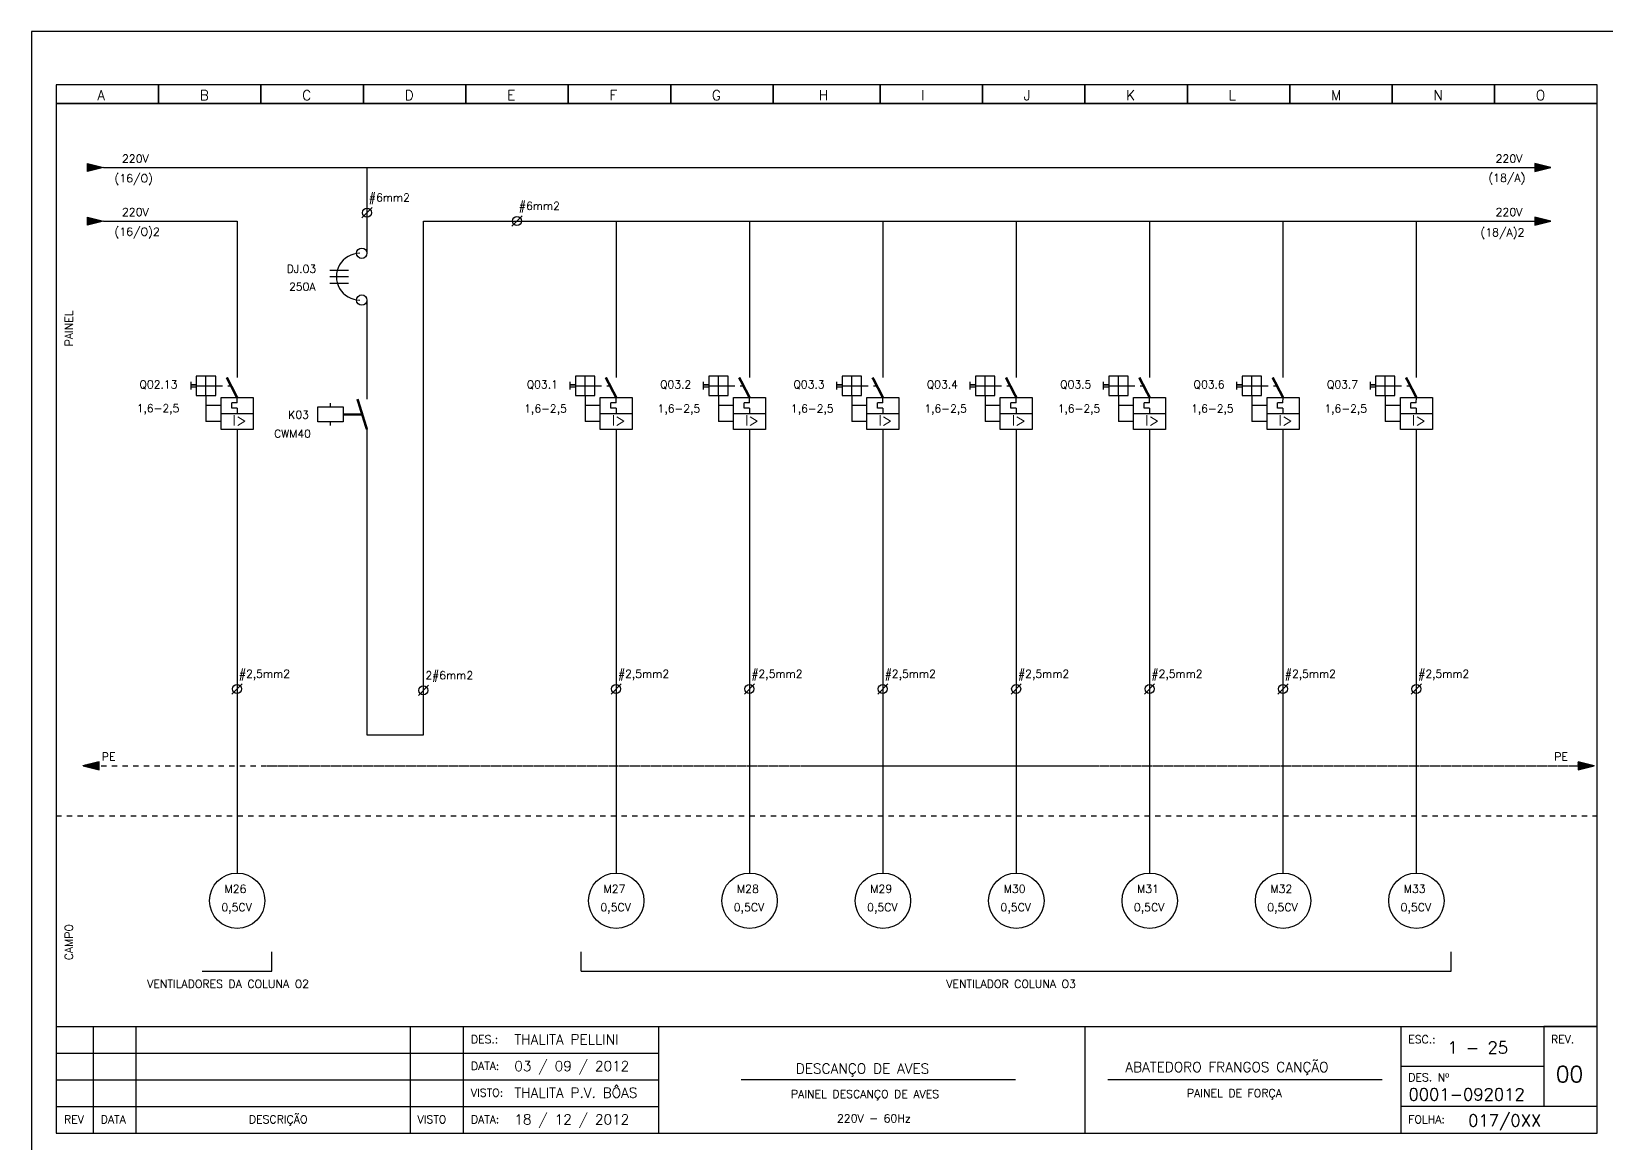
# Model space of a CAD drawing. Header units: millimetres. Extents: x 1974 to 2099, y 1386 to 1555.
# Drawn here: x 2039.73 to 2069.25, y 1533.85 to 1554.68 of the extents above; entities that cross this region are included whole.
import ezdxf

# ---------------------------------------------------------------- set-up
doc = ezdxf.new("R2010")
doc.units = ezdxf.units.MM
for name, pattern in [('DASHDOT2', [0.5, 0.25, -0.125, 0, -0.125]), ('DASHED', [0.75, 0.5, -0.25]), ('HIDDEN2', [0.1875, 0.125, -0.0625])]:
    doc.linetypes.add(name, pattern=pattern)
for name, color, linetype in [('1', 5, 'Continuous'), ('ALIMENTAÇÃO', 6, 'Continuous'), ('CONECTOR_SAK', 2, 'Continuous'), ('DISJUNTOR', 5, 'Continuous'), ('EQUIPAMENTOS', 5, 'Continuous'), ('MARGEM', 1, 'Continuous'), ('MOTORES', 5, 'Continuous'), ('PAINEL', 7, 'Continuous'), ('TERRA', 3, 'DASHED'), ('TEXTO', 4, 'Continuous'), ('TEXTO_2', 5, 'Continuous'), ('TIMBRE', 7, 'Continuous')]:
    doc.layers.add(name, color=color, linetype=linetype)
doc.styles.add('REGUA60', font='romans.shx', dxfattribs={"height": 2})
doc.styles.add('ROMANC', font='romanc.shx', dxfattribs={"height": 0.55})
doc.styles.add('ROMANS', font='romans.shx', dxfattribs={"height": 37})

msp = doc.modelspace()

# ---------------------------------------------------------------- hatches: boundary and pattern name
at = {"layer": 'EQUIPAMENTOS'}
for points in [[(2040.784, 1552.059), (2041.084, 1552.134), (2040.784, 1552.209)], [(2068.209, 1552.134), (2067.909, 1552.209), (2067.909, 1552.059)], [(2040.784, 1551.059), (2041.084, 1551.134), (2040.784, 1551.209)], [(2068.209, 1551.134), (2067.909, 1551.209), (2067.909, 1551.059)]]:
    msp.add_hatch(color=256, dxfattribs=at).paths.add_polyline_path(points)
at = {"layer": 'TERRA'}
h = msp.add_hatch(dxfattribs=at)
h.set_pattern_fill('ANSI31', color=256, scale=0.004, angle=180, style=0)
h.set_pattern_definition([(225, (2097.9511118, 1589.55084864), (0.0003535533906, -0.0003535533906), [])])
h.paths.add_polyline_path([(2040.697, 1540.931), (2040.997, 1540.931), (2040.997, 1541.006)])
h.paths.add_polyline_path([(2040.997, 1540.856), (2040.997, 1540.931), (2040.697, 1540.931)])
h = msp.add_hatch(dxfattribs=at)
h.set_pattern_fill('ANSI31', color=256, scale=0.004, style=0)
h.set_pattern_definition([(45, (2011.7673821, 1492.3112611), (-0.0003535533906, 0.0003535533906), [])])
h.paths.add_polyline_path([(2069.022, 1540.931), (2068.722, 1540.931), (2068.722, 1540.856)])
h.paths.add_polyline_path([(2068.722, 1541.006), (2068.722, 1540.931), (2069.022, 1540.931)])

# ---------------------------------------------------------------- linework, layer by layer
for p, q in [((2045.321, 1550.215), (2045.674, 1550.215)), ((2045.321, 1550.092), (2045.674, 1550.092)), ((2045.321, 1549.969), (2045.674, 1549.969)), ((2044.236, 1537.08), (2044.236, 1537.444)), ((2050.035, 1537.08), (2050.035, 1537.444)), ((2066.342, 1537.08), (2066.342, 1537.444)), ((2042.929, 1537.08), (2044.236, 1537.08)), ((2050.035, 1537.08), (2066.342, 1537.08)), ((2069.078, 1536.047), (2068.078, 1536.047))]:
    msp.add_line(p, q)
at = {"layer": '1'}
for p, q in [((2043.184, 1548.228), (2042.82, 1548.228)), ((2042.82, 1548.228), (2042.82, 1547.864)), ((2043.002, 1547.864), (2043.002, 1548.228)), ((2043.184, 1547.864), (2043.184, 1548.228)), ((2050.29, 1548.228), (2049.926, 1548.228)), ((2049.926, 1548.228), (2049.926, 1547.864)), ((2050.108, 1547.864), (2050.108, 1548.228)), ((2050.29, 1547.864), (2050.29, 1548.228)), ((2052.79, 1548.228), (2052.426, 1548.228)), ((2052.426, 1548.228), (2052.426, 1547.864)), ((2052.608, 1547.864), (2052.608, 1548.228)), ((2052.79, 1547.864), (2052.79, 1548.228)), ((2055.29, 1548.228), (2054.926, 1548.228)), ((2054.926, 1548.228), (2054.926, 1547.864)), ((2055.108, 1547.864), (2055.108, 1548.228)), ((2055.29, 1547.864), (2055.29, 1548.228)), ((2057.79, 1548.228), (2057.426, 1548.228)), ((2057.426, 1548.228), (2057.426, 1547.864)), ((2057.608, 1547.864), (2057.608, 1548.228)), ((2057.79, 1547.864), (2057.79, 1548.228)), ((2060.29, 1548.228), (2059.926, 1548.228)), ((2059.926, 1548.228), (2059.926, 1547.864)), ((2060.108, 1547.864), (2060.108, 1548.228)), ((2060.29, 1547.864), (2060.29, 1548.228)), ((2062.79, 1548.228), (2062.426, 1548.228)), ((2062.426, 1548.228), (2062.426, 1547.864)), ((2062.608, 1547.864), (2062.608, 1548.228)), ((2062.79, 1547.864), (2062.79, 1548.228)), ((2065.29, 1548.228), (2064.926, 1548.228)), ((2064.926, 1548.228), (2064.926, 1547.864)), ((2065.108, 1547.864), (2065.108, 1548.228)), ((2065.29, 1547.864), (2065.29, 1548.228)), ((2042.716, 1548.12), (2042.716, 1547.975)), ((2042.82, 1548.067), (2042.716, 1548.067)), ((2042.716, 1548.067), (2042.82, 1548.067)), ((2042.716, 1548.025), (2042.82, 1548.025)), ((2042.82, 1548.046), (2043.184, 1548.046)), ((2049.822, 1548.12), (2049.822, 1547.975)), ((2049.926, 1548.067), (2049.822, 1548.067)), ((2049.822, 1548.067), (2049.926, 1548.067)), ((2049.822, 1548.025), (2049.926, 1548.025)), ((2049.926, 1548.046), (2050.29, 1548.046)), ((2052.322, 1548.12), (2052.322, 1547.975)), ((2052.426, 1548.067), (2052.322, 1548.067)), ((2052.322, 1548.067), (2052.426, 1548.067)), ((2052.322, 1548.025), (2052.426, 1548.025)), ((2052.426, 1548.046), (2052.79, 1548.046)), ((2054.822, 1548.12), (2054.822, 1547.975)), ((2054.926, 1548.067), (2054.822, 1548.067)), ((2054.822, 1548.067), (2054.926, 1548.067)), ((2054.822, 1548.025), (2054.926, 1548.025)), ((2054.926, 1548.046), (2055.29, 1548.046)), ((2057.322, 1548.12), (2057.322, 1547.975)), ((2057.426, 1548.067), (2057.322, 1548.067)), ((2057.322, 1548.067), (2057.426, 1548.067)), ((2057.322, 1548.025), (2057.426, 1548.025)), ((2057.426, 1548.046), (2057.79, 1548.046)), ((2059.822, 1548.12), (2059.822, 1547.975)), ((2059.926, 1548.067), (2059.822, 1548.067)), ((2059.822, 1548.067), (2059.926, 1548.067)), ((2059.822, 1548.025), (2059.926, 1548.025)), ((2059.926, 1548.046), (2060.29, 1548.046)), ((2062.322, 1548.12), (2062.322, 1547.975)), ((2062.426, 1548.067), (2062.322, 1548.067)), ((2062.322, 1548.067), (2062.426, 1548.067)), ((2062.322, 1548.025), (2062.426, 1548.025)), ((2062.426, 1548.046), (2062.79, 1548.046)), ((2064.822, 1548.12), (2064.822, 1547.975)), ((2064.926, 1548.067), (2064.822, 1548.067)), ((2064.822, 1548.067), (2064.926, 1548.067)), ((2064.822, 1548.025), (2064.926, 1548.025)), ((2064.926, 1548.046), (2065.29, 1548.046)), ((2042.82, 1547.864), (2043.184, 1547.864)), ((2049.926, 1547.864), (2050.29, 1547.864)), ((2052.426, 1547.864), (2052.79, 1547.864)), ((2054.926, 1547.864), (2055.29, 1547.864)), ((2057.426, 1547.864), (2057.79, 1547.864)), ((2059.926, 1547.864), (2060.29, 1547.864)), ((2062.426, 1547.864), (2062.79, 1547.864)), ((2064.926, 1547.864), (2065.29, 1547.864))]:
    msp.add_line(p, q, dxfattribs=at)
at = {"layer": 'ALIMENTAÇÃO'}
for p, q in [((2046.019, 1552.134), (2046.019, 1551.206)), ((2046.019, 1551.206), (2046.019, 1550.53)), ((2041.084, 1551.134), (2043.584, 1551.134)), ((2047.078, 1541.511), (2047.078, 1551.134)), ((2047.078, 1551.134), (2068.209, 1551.134)), ((2046.019, 1549.66), (2046.019, 1547.798)), ((2046.019, 1547.229), (2046.019, 1541.511)), ((2046.019, 1541.511), (2047.078, 1541.511))]:
    msp.add_line(p, q, dxfattribs=at)
at = {"layer": 'ALIMENTAÇÃO', "color": 6}
for p, q in [((2043.584, 1551.134), (2043.584, 1548.203)), ((2050.689, 1551.134), (2050.69, 1548.203)), ((2053.189, 1551.134), (2053.19, 1548.203)), ((2055.689, 1551.134), (2055.69, 1548.203)), ((2058.189, 1551.134), (2058.19, 1548.203)), ((2060.689, 1551.134), (2060.69, 1548.203)), ((2063.189, 1551.134), (2063.19, 1548.203)), ((2065.689, 1551.134), (2065.69, 1548.203)), ((2043.584, 1547.229), (2043.584, 1538.921)), ((2050.689, 1547.229), (2050.689, 1538.921)), ((2053.189, 1547.229), (2053.189, 1538.921)), ((2055.689, 1547.229), (2055.689, 1538.921)), ((2058.189, 1547.229), (2058.189, 1538.921)), ((2060.689, 1547.229), (2060.689, 1538.921)), ((2063.189, 1547.229), (2063.189, 1538.921)), ((2065.689, 1547.229), (2065.689, 1538.921))]:
    msp.add_line(p, q, dxfattribs=at)
at = {"layer": 'CONECTOR_SAK'}
for p, q in [((2046.115, 1551.387), (2045.924, 1551.194)), ((2048.927, 1551.231), (2048.736, 1551.038)), ((2043.68, 1542.465), (2043.489, 1542.272)), ((2047.174, 1542.438), (2046.983, 1542.245)), ((2050.785, 1542.465), (2050.595, 1542.272)), ((2053.285, 1542.465), (2053.095, 1542.272)), ((2055.785, 1542.465), (2055.595, 1542.272)), ((2058.285, 1542.465), (2058.095, 1542.272)), ((2060.785, 1542.465), (2060.595, 1542.272)), ((2063.285, 1542.465), (2063.095, 1542.272)), ((2065.785, 1542.465), (2065.595, 1542.272))]:
    msp.add_line(p, q, dxfattribs=at)
for centre in [(2046.019, 1551.29), (2048.831, 1551.134), (2043.584, 1542.368), (2047.078, 1542.341), (2050.689, 1542.368), (2053.189, 1542.368), (2055.689, 1542.368), (2058.189, 1542.368), (2060.689, 1542.368), (2063.189, 1542.368), (2065.689, 1542.368)]:
    msp.add_circle(centre, 0.0846, dxfattribs=at)
at = {"layer": 'DISJUNTOR', "linetype": 'HIDDEN2'}
for p, q in [((2043.184, 1548.046), (2043.484, 1548.046)), ((2050.29, 1548.046), (2050.589, 1548.046)), ((2052.79, 1548.046), (2053.089, 1548.046)), ((2055.29, 1548.046), (2055.589, 1548.046)), ((2057.79, 1548.046), (2058.089, 1548.046)), ((2060.29, 1548.046), (2060.589, 1548.046)), ((2062.79, 1548.046), (2063.089, 1548.046)), ((2065.29, 1548.046), (2065.589, 1548.046))]:
    msp.add_line(p, q, dxfattribs=at)
at = {"layer": 'DISJUNTOR'}
for p, q in [((2043.002, 1547.864), (2043.002, 1547.377)), ((2043.284, 1547.677), (2043.002, 1547.677)), ((2043.585, 1547.729), (2043.485, 1547.729)), ((2043.485, 1547.629), (2043.485, 1547.729)), ((2043.585, 1547.629), (2043.485, 1547.629)), ((2043.585, 1547.729), (2043.585, 1547.829)), ((2043.585, 1547.629), (2043.585, 1547.529)), ((2050.108, 1547.864), (2050.108, 1547.377)), ((2050.389, 1547.677), (2050.108, 1547.677)), ((2050.69, 1547.729), (2050.59, 1547.729)), ((2050.59, 1547.629), (2050.59, 1547.729)), ((2050.69, 1547.629), (2050.59, 1547.629)), ((2050.69, 1547.729), (2050.691, 1547.829)), ((2050.69, 1547.629), (2050.69, 1547.529)), ((2052.608, 1547.864), (2052.608, 1547.377)), ((2052.889, 1547.677), (2052.608, 1547.677)), ((2053.19, 1547.729), (2053.09, 1547.729)), ((2053.09, 1547.629), (2053.09, 1547.729)), ((2053.19, 1547.629), (2053.09, 1547.629)), ((2053.19, 1547.729), (2053.191, 1547.829)), ((2053.19, 1547.629), (2053.19, 1547.529)), ((2055.108, 1547.864), (2055.108, 1547.377)), ((2055.389, 1547.677), (2055.108, 1547.677)), ((2055.69, 1547.729), (2055.59, 1547.729)), ((2055.59, 1547.629), (2055.59, 1547.729)), ((2055.69, 1547.629), (2055.59, 1547.629)), ((2055.69, 1547.729), (2055.691, 1547.829)), ((2055.69, 1547.629), (2055.69, 1547.529)), ((2057.608, 1547.864), (2057.608, 1547.377)), ((2057.889, 1547.677), (2057.608, 1547.677)), ((2058.19, 1547.729), (2058.09, 1547.729)), ((2058.09, 1547.629), (2058.09, 1547.729)), ((2058.19, 1547.629), (2058.09, 1547.629)), ((2058.19, 1547.729), (2058.191, 1547.829)), ((2058.19, 1547.629), (2058.19, 1547.529)), ((2060.108, 1547.864), (2060.108, 1547.377)), ((2060.389, 1547.677), (2060.108, 1547.677)), ((2060.69, 1547.729), (2060.59, 1547.729)), ((2060.59, 1547.629), (2060.59, 1547.729)), ((2060.69, 1547.629), (2060.59, 1547.629)), ((2060.69, 1547.729), (2060.691, 1547.829)), ((2060.69, 1547.629), (2060.69, 1547.529)), ((2062.608, 1547.864), (2062.608, 1547.377)), ((2062.889, 1547.677), (2062.608, 1547.677)), ((2063.19, 1547.729), (2063.09, 1547.729)), ((2063.09, 1547.629), (2063.09, 1547.729)), ((2063.19, 1547.629), (2063.09, 1547.629)), ((2063.19, 1547.729), (2063.191, 1547.829)), ((2063.19, 1547.629), (2063.19, 1547.529)), ((2065.108, 1547.864), (2065.108, 1547.377)), ((2065.389, 1547.677), (2065.108, 1547.677)), ((2065.69, 1547.729), (2065.59, 1547.729)), ((2065.59, 1547.629), (2065.59, 1547.729)), ((2065.69, 1547.629), (2065.59, 1547.629)), ((2065.69, 1547.729), (2065.691, 1547.829)), ((2065.69, 1547.629), (2065.69, 1547.529)), ((2043.284, 1547.377), (2043.002, 1547.377)), ((2043.285, 1547.529), (2043.885, 1547.529)), ((2050.389, 1547.377), (2050.108, 1547.377)), ((2050.391, 1547.529), (2050.991, 1547.529)), ((2052.889, 1547.377), (2052.608, 1547.377)), ((2052.891, 1547.529), (2053.491, 1547.529)), ((2055.389, 1547.377), (2055.108, 1547.377)), ((2055.391, 1547.529), (2055.991, 1547.529)), ((2057.889, 1547.377), (2057.608, 1547.377)), ((2057.891, 1547.529), (2058.491, 1547.529)), ((2060.389, 1547.377), (2060.108, 1547.377)), ((2060.391, 1547.529), (2060.991, 1547.529)), ((2062.889, 1547.377), (2062.608, 1547.377)), ((2062.891, 1547.529), (2063.491, 1547.529)), ((2065.389, 1547.377), (2065.108, 1547.377)), ((2065.391, 1547.529), (2065.991, 1547.529))]:
    msp.add_line(p, q, dxfattribs=at)
at = {"layer": 'DISJUNTOR', "const_width": 0.0472}
for points in [[(2043.585, 1547.829), (2043.392, 1548.203)], [(2050.691, 1547.829), (2050.497, 1548.203)], [(2053.191, 1547.829), (2052.997, 1548.203)], [(2055.691, 1547.829), (2055.497, 1548.203)], [(2058.191, 1547.829), (2057.997, 1548.203)], [(2060.691, 1547.829), (2060.497, 1548.203)], [(2063.191, 1547.829), (2062.997, 1548.203)], [(2065.691, 1547.829), (2065.497, 1548.203)]]:
    msp.add_lwpolyline(points, dxfattribs=at)
at = {"layer": 'DISJUNTOR'}
for points in [[(2043.285, 1547.829), (2043.885, 1547.829), (2043.885, 1547.229), (2043.285, 1547.229)], [(2050.391, 1547.829), (2050.991, 1547.829), (2050.991, 1547.229), (2050.391, 1547.229)], [(2052.891, 1547.829), (2053.491, 1547.829), (2053.491, 1547.229), (2052.891, 1547.229)], [(2055.391, 1547.829), (2055.991, 1547.829), (2055.991, 1547.229), (2055.391, 1547.229)], [(2057.891, 1547.829), (2058.491, 1547.829), (2058.491, 1547.229), (2057.891, 1547.229)], [(2060.391, 1547.829), (2060.991, 1547.829), (2060.991, 1547.229), (2060.391, 1547.229)], [(2062.891, 1547.829), (2063.491, 1547.829), (2063.491, 1547.229), (2062.891, 1547.229)], [(2065.391, 1547.829), (2065.991, 1547.829), (2065.991, 1547.229), (2065.391, 1547.229)]]:
    msp.add_lwpolyline(points, close=True, dxfattribs=at)
for centre in [(2045.922, 1550.53), (2045.922, 1549.653)]:
    msp.add_circle(centre, 0.097, dxfattribs=at)
msp.add_arc((2045.885, 1550.092), 0.438, 89.8656, 270.134, dxfattribs=at)
at = {"layer": 'EQUIPAMENTOS'}
for p, q in [((2041.084, 1552.134), (2067.909, 1552.134)), ((2045.337, 1547.653), (2045.337, 1547.725)), ((2045.337, 1547.303), (2045.337, 1547.374)), ((2045.575, 1547.523), (2045.927, 1547.523)), ((2045.575, 1547.503), (2045.934, 1547.503))]:
    msp.add_line(p, q, dxfattribs=at)
for points in [[(2040.784, 1552.209), (2041.084, 1552.134), (2040.784, 1552.059), (2040.784, 1552.209)], [(2067.909, 1552.059), (2068.209, 1552.134), (2067.909, 1552.209), (2067.909, 1552.059)], [(2040.784, 1551.209), (2041.084, 1551.134), (2040.784, 1551.059), (2040.784, 1551.209)], [(2067.909, 1551.059), (2068.209, 1551.134), (2067.909, 1551.209), (2067.909, 1551.059)]]:
    msp.add_lwpolyline(points, dxfattribs=at)
msp.add_lwpolyline([(2045.099, 1547.374), (2045.099, 1547.653), (2045.575, 1547.653), (2045.575, 1547.374)], close=True, dxfattribs=at)
at = {"layer": 'EQUIPAMENTOS', "const_width": 0.0472}
msp.add_lwpolyline([(2046.019, 1547.229), (2045.842, 1547.798)], dxfattribs=at)
at = {"layer": 'MARGEM', "color": 7}
msp.add_lwpolyline([(2039.732, 1533.659), (2069.432, 1533.659), (2069.432, 1554.684), (2039.732, 1554.684)], close=True, dxfattribs=at)
at = {"layer": 'MOTORES'}
for centre in [(2043.587, 1538.401), (2050.692, 1538.401), (2053.192, 1538.401), (2055.692, 1538.401), (2058.192, 1538.401), (2060.692, 1538.401), (2063.192, 1538.401), (2065.692, 1538.401)]:
    msp.add_circle(centre, 0.519, dxfattribs=at)
at = {"layer": 'PAINEL', "color": 12, "linetype": 'HIDDEN2', "ltscale": 0.005}
msp.add_line((2040.193, 1539.991), (2069.078, 1539.991), dxfattribs=at)
at = {"layer": 'TERRA', "linetype": 'DASHDOT2', "ltscale": 0.0025}
for p, q in [((2041.037, 1540.931), (2068.722, 1540.931)), ((2041.037, 1540.931), (2068.722, 1540.931)), ((2044.148, 1540.931), (2069.022, 1540.931))]:
    msp.add_line(p, q, dxfattribs=at)
at = {"layer": 'TERRA'}
for points in [[(2040.997, 1541.006), (2040.697, 1540.931), (2040.997, 1540.856), (2040.997, 1541.006)], [(2040.997, 1541.006), (2040.697, 1540.931), (2040.997, 1540.856), (2040.997, 1541.006)], [(2068.722, 1540.856), (2069.022, 1540.931), (2068.722, 1541.006), (2068.722, 1540.856)], [(2068.722, 1540.856), (2069.022, 1540.931), (2068.722, 1541.006), (2068.722, 1540.856)]]:
    msp.add_lwpolyline(points, dxfattribs=at)
at = {"layer": 'TIMBRE', "color": 12}
msp.add_line((2069.078, 1553.684), (2040.193, 1553.684), dxfattribs=at)
at = {"layer": 'TIMBRE'}
for p, q in [((2040.193, 1536.047), (2069.078, 1536.047)), ((2040.893, 1534.047), (2040.893, 1536.047)), ((2041.693, 1534.047), (2041.693, 1536.047)), ((2046.832, 1536.047), (2046.832, 1534.047)), ((2047.832, 1534.047), (2047.832, 1536.047)), ((2051.485, 1536.047), (2051.485, 1534.047)), ((2059.474, 1536.047), (2059.474, 1534.047)), ((2065.402, 1536.047), (2065.402, 1534.047)), ((2068.078, 1536.047), (2068.078, 1534.547)), ((2040.193, 1535.547), (2051.485, 1535.547)), ((2068.078, 1535.297), (2065.402, 1535.297)), ((2040.193, 1535.047), (2051.485, 1535.047)), ((2058.178, 1535.047), (2053.035, 1535.047)), ((2065.05, 1535.047), (2059.906, 1535.047)), ((2040.193, 1534.547), (2051.485, 1534.547)), ((2069.078, 1534.547), (2065.402, 1534.547))]:
    msp.add_line(p, q, dxfattribs=at)
at = {"layer": 'TIMBRE', "color": 12}
for points in [[(2040.193, 1553.334), (2042.113, 1553.334), (2042.113, 1553.684), (2040.193, 1553.684)], [(2042.113, 1553.334), (2044.033, 1553.334), (2044.033, 1553.684), (2042.113, 1553.684)], [(2044.033, 1553.334), (2045.953, 1553.334), (2045.953, 1553.684), (2044.033, 1553.684)], [(2045.953, 1553.334), (2047.873, 1553.334), (2047.873, 1553.684), (2045.953, 1553.684)], [(2047.873, 1553.334), (2049.793, 1553.334), (2049.793, 1553.684), (2047.873, 1553.684)], [(2049.793, 1553.334), (2051.713, 1553.334), (2051.713, 1553.684), (2049.793, 1553.684)], [(2051.713, 1553.334), (2053.633, 1553.334), (2053.633, 1553.684), (2051.713, 1553.684)], [(2053.633, 1553.334), (2055.638, 1553.334), (2055.638, 1553.684), (2053.633, 1553.684)], [(2055.638, 1553.334), (2057.558, 1553.334), (2057.558, 1553.684), (2055.638, 1553.684)], [(2057.558, 1553.334), (2059.478, 1553.334), (2059.478, 1553.684), (2057.558, 1553.684)], [(2059.478, 1553.334), (2061.398, 1553.334), (2061.398, 1553.684), (2059.478, 1553.684)], [(2061.398, 1553.334), (2063.318, 1553.334), (2063.318, 1553.684), (2061.398, 1553.684)], [(2063.318, 1553.334), (2065.238, 1553.334), (2065.238, 1553.684), (2063.318, 1553.684)], [(2065.238, 1553.334), (2067.158, 1553.334), (2067.158, 1553.684), (2065.238, 1553.684)], [(2067.158, 1553.334), (2069.078, 1553.334), (2069.078, 1553.684), (2067.158, 1553.684)], [(2040.193, 1534.047), (2069.078, 1534.047), (2069.078, 1553.334), (2040.193, 1553.334)]]:
    msp.add_lwpolyline(points, close=True, dxfattribs=at)

# ---------------------------------------------------------------- texts
at = {"style": 'ROMANS'}
for s, p in [('ESC.:', (2065.538, 1535.73)), ('REV.', (2068.214, 1535.73)), ('DES. Nº', (2065.538, 1535.017)), ('PAINEL DESCANÇO DE AVES', (2053.967, 1534.705)), ('PAINEL DE FORÇA', (2061.389, 1534.721)), ('220V - 60Hz', (2054.83, 1534.248)), ('FOLHA:', (2065.538, 1534.23))]:
    msp.add_text(s, height=0.15, dxfattribs=at).set_placement(p)
at = {"layer": 'TEXTO'}
for s, height, style, p in [('A', 0.188, 'ROMANS', (2040.966, 1553.397)), ('B', 0.188, 'ROMANS', (2042.886, 1553.397)), ('C', 0.188, 'ROMANS', (2044.806, 1553.397)), ('D', 0.188, 'ROMANS', (2046.726, 1553.397)), ('E', 0.188, 'ROMANS', (2048.646, 1553.397)), ('F', 0.188, 'ROMANS', (2050.566, 1553.397)), ('G', 0.188, 'ROMANS', (2052.486, 1553.397)), ('H', 0.188, 'ROMANS', (2054.49, 1553.397)), ('I', 0.188, 'ROMANS', (2056.41, 1553.397)), ('J', 0.188, 'ROMANS', (2058.33, 1553.397)), ('K', 0.188, 'ROMANS', (2060.25, 1553.397)), ('L', 0.188, 'ROMANS', (2062.17, 1553.397)), ('M', 0.188, 'ROMANS', (2064.09, 1553.397)), ('N', 0.188, 'ROMANS', (2066.01, 1553.397)), ('O', 0.188, 'ROMANS', (2067.93, 1553.397)), ('220V', 0.15, 'ROMANS', (2041.427, 1552.228)), ('220V', 0.15, 'ROMANS', (2067.176, 1552.228)), ('(16/O)', 0.15, 'ROMANS', (2041.288, 1551.859)), ('(18/A)', 0.15, 'ROMANS', (2067.04, 1551.868)), ('#6mm2', 0.148, 'ROMANS', (2046.056, 1551.5)), ('#6mm2', 0.148, 'ROMANS', (2048.868, 1551.344)), ('220V', 0.15, 'ROMANS', (2041.427, 1551.228)), ('220V', 0.15, 'ROMANS', (2067.176, 1551.228)), ('(16/O)2', 0.15, 'ROMANS', (2041.288, 1550.859)), ('(18/A)2', 0.15, 'ROMANS', (2066.893, 1550.847)), ('DJ.03', 0.148, 'ROMANS', (2044.515, 1550.165)), ('250A', 0.148, 'ROMANS', (2044.56, 1549.83)), ('Q02.13', 0.148, 'ROMANS', (2041.756, 1547.999)), ('Q03.1', 0.148, 'ROMANS', (2049.014, 1547.999)), ('Q03.2', 0.148, 'ROMANS', (2051.514, 1547.999)), ('Q03.3', 0.148, 'ROMANS', (2054.014, 1547.999)), ('Q03.4', 0.148, 'ROMANS', (2056.514, 1547.999)), ('Q03.5', 0.148, 'ROMANS', (2059.014, 1547.999)), ('Q03.6', 0.148, 'ROMANS', (2061.514, 1547.999)), ('Q03.7', 0.148, 'ROMANS', (2064.014, 1547.999)), ('1,6-2,5', 0.148, 'ROMANS', (2041.704, 1547.553)), ('1,6-2,5', 0.148, 'ROMANS', (2048.967, 1547.547)), ('1,6-2,5', 0.148, 'ROMANS', (2051.467, 1547.547)), ('1,6-2,5', 0.148, 'ROMANS', (2053.967, 1547.547)), ('1,6-2,5', 0.148, 'ROMANS', (2056.467, 1547.547)), ('1,6-2,5', 0.148, 'ROMANS', (2058.967, 1547.547)), ('1,6-2,5', 0.148, 'ROMANS', (2061.467, 1547.547)), ('1,6-2,5', 0.148, 'ROMANS', (2063.967, 1547.547)), ('K03', 0.148, 'ROMANS', (2044.544, 1547.431)), ('CWM40', 0.148, 'ROMANS', (2044.278, 1547.076)), ('#2,5mm2', 0.148, 'ROMANS', (2043.62, 1542.578)), ('2#6mm2', 0.148, 'ROMANS', (2047.115, 1542.551)), ('#2,5mm2', 0.148, 'ROMANS', (2050.726, 1542.578)), ('#2,5mm2', 0.148, 'ROMANS', (2053.226, 1542.578)), ('#2,5mm2', 0.148, 'ROMANS', (2055.726, 1542.578)), ('#2,5mm2', 0.148, 'ROMANS', (2058.226, 1542.578)), ('#2,5mm2', 0.148, 'ROMANS', (2060.726, 1542.578)), ('#2,5mm2', 0.148, 'ROMANS', (2063.226, 1542.578)), ('#2,5mm2', 0.148, 'ROMANS', (2065.726, 1542.578)), ('PE', 0.15, 'ROMANS', (2041.049, 1541.025)), ('PE', 0.15, 'ROMANS', (2068.276, 1541.025)), ('M26', 0.15, 'REGUA60', (2043.349, 1538.549)), ('M27', 0.15, 'REGUA60', (2050.454, 1538.549)), ('M28', 0.15, 'REGUA60', (2052.954, 1538.549)), ('M29', 0.15, 'REGUA60', (2055.454, 1538.549)), ('M30', 0.15, 'REGUA60', (2057.954, 1538.549)), ('M31', 0.15, 'REGUA60', (2060.454, 1538.549)), ('M32', 0.15, 'REGUA60', (2062.954, 1538.549)), ('M33', 0.15, 'REGUA60', (2065.454, 1538.549)), ('0,5CV', 0.15, 'REGUA60', (2043.29, 1538.203)), ('0,5CV', 0.15, 'REGUA60', (2050.395, 1538.203)), ('0,5CV', 0.15, 'REGUA60', (2052.895, 1538.203)), ('0,5CV', 0.15, 'REGUA60', (2055.395, 1538.203)), ('0,5CV', 0.15, 'REGUA60', (2057.895, 1538.203)), ('0,5CV', 0.15, 'REGUA60', (2060.395, 1538.203)), ('0,5CV', 0.15, 'REGUA60', (2062.895, 1538.203)), ('0,5CV', 0.15, 'REGUA60', (2065.395, 1538.203)), ('VENTILADORES DA COLUNA O2', 0.15, 'REGUA60', (2041.9, 1536.768)), ('VENTILADOR COLUNA O3', 0.15, 'REGUA60', (2056.879, 1536.768)), ('THALITA PELLINI', 0.1875, 'ROMANS', (2048.783, 1535.71)), ('03 / 09 / 2012', 0.1875, 'ROMANS', (2048.783, 1535.21)), ('THALITA P.V. BÔAS', 0.1875, 'ROMANS', (2048.783, 1534.71)), ('18 / 12 / 2012', 0.1875, 'ROMANS', (2048.783, 1534.21))]:
    msp.add_text(s, height=height, dxfattribs=dict(at, style=style)).set_placement(p)
at = {"layer": 'TEXTO', "style": 'REGUA60'}
for s, p in [('PAINEL', (2040.508, 1548.785)), ('CAMPO', (2040.508, 1537.284))]:
    msp.add_text(s, height=0.15, rotation=90, dxfattribs=at).set_placement(p)
at = {"layer": 'TEXTO', "color": 150, "style": 'ROMANS'}
for s, height, p in [('DES.:', 0.15, (2047.968, 1535.73)), ('1 - 25', 0.225, (2066.272, 1535.537)), ('DATA:', 0.15, (2047.968, 1535.23)), ('00', 0.3, (2068.305, 1535.003)), ('VISTO:', 0.15, (2047.968, 1534.73)), ('0001-092012', 0.225, (2065.543, 1534.661)), ('REV', 0.15, (2040.341, 1534.23)), ('DATA', 0.15, (2041.03, 1534.23)), ('DESCRIÇÃO', 0.15, (2043.806, 1534.23)), ('VISTO', 0.15, (2046.968, 1534.23)), ('DATA:', 0.15, (2047.968, 1534.23)), ('017/0XX', 0.225, (2066.661, 1534.171))]:
    msp.add_text(s, height=height, dxfattribs=at).set_placement(p)
at = {"layer": 'TEXTO_2'}
for s, height, style, p in [('I>', 0.1927, 'REGUA60', (2043.5, 1547.303)), ('I>', 0.1927, 'REGUA60', (2050.605, 1547.303)), ('I>', 0.1927, 'REGUA60', (2053.105, 1547.303)), ('I>', 0.1927, 'REGUA60', (2055.605, 1547.303)), ('I>', 0.1927, 'REGUA60', (2058.105, 1547.303)), ('I>', 0.1927, 'REGUA60', (2060.605, 1547.303)), ('I>', 0.1927, 'REGUA60', (2063.105, 1547.303)), ('I>', 0.1927, 'REGUA60', (2065.605, 1547.303)), ('DESCANÇO DE AVES', 0.1875, 'ROMANC', (2054.06, 1535.163)), ('ABATEDORO FRANGOS CANÇÃO', 0.1875, 'ROMANC', (2060.236, 1535.191))]:
    msp.add_text(s, height=height, dxfattribs=dict(at, style=style)).set_placement(p)

doc.saveas('drawing.dxf')
